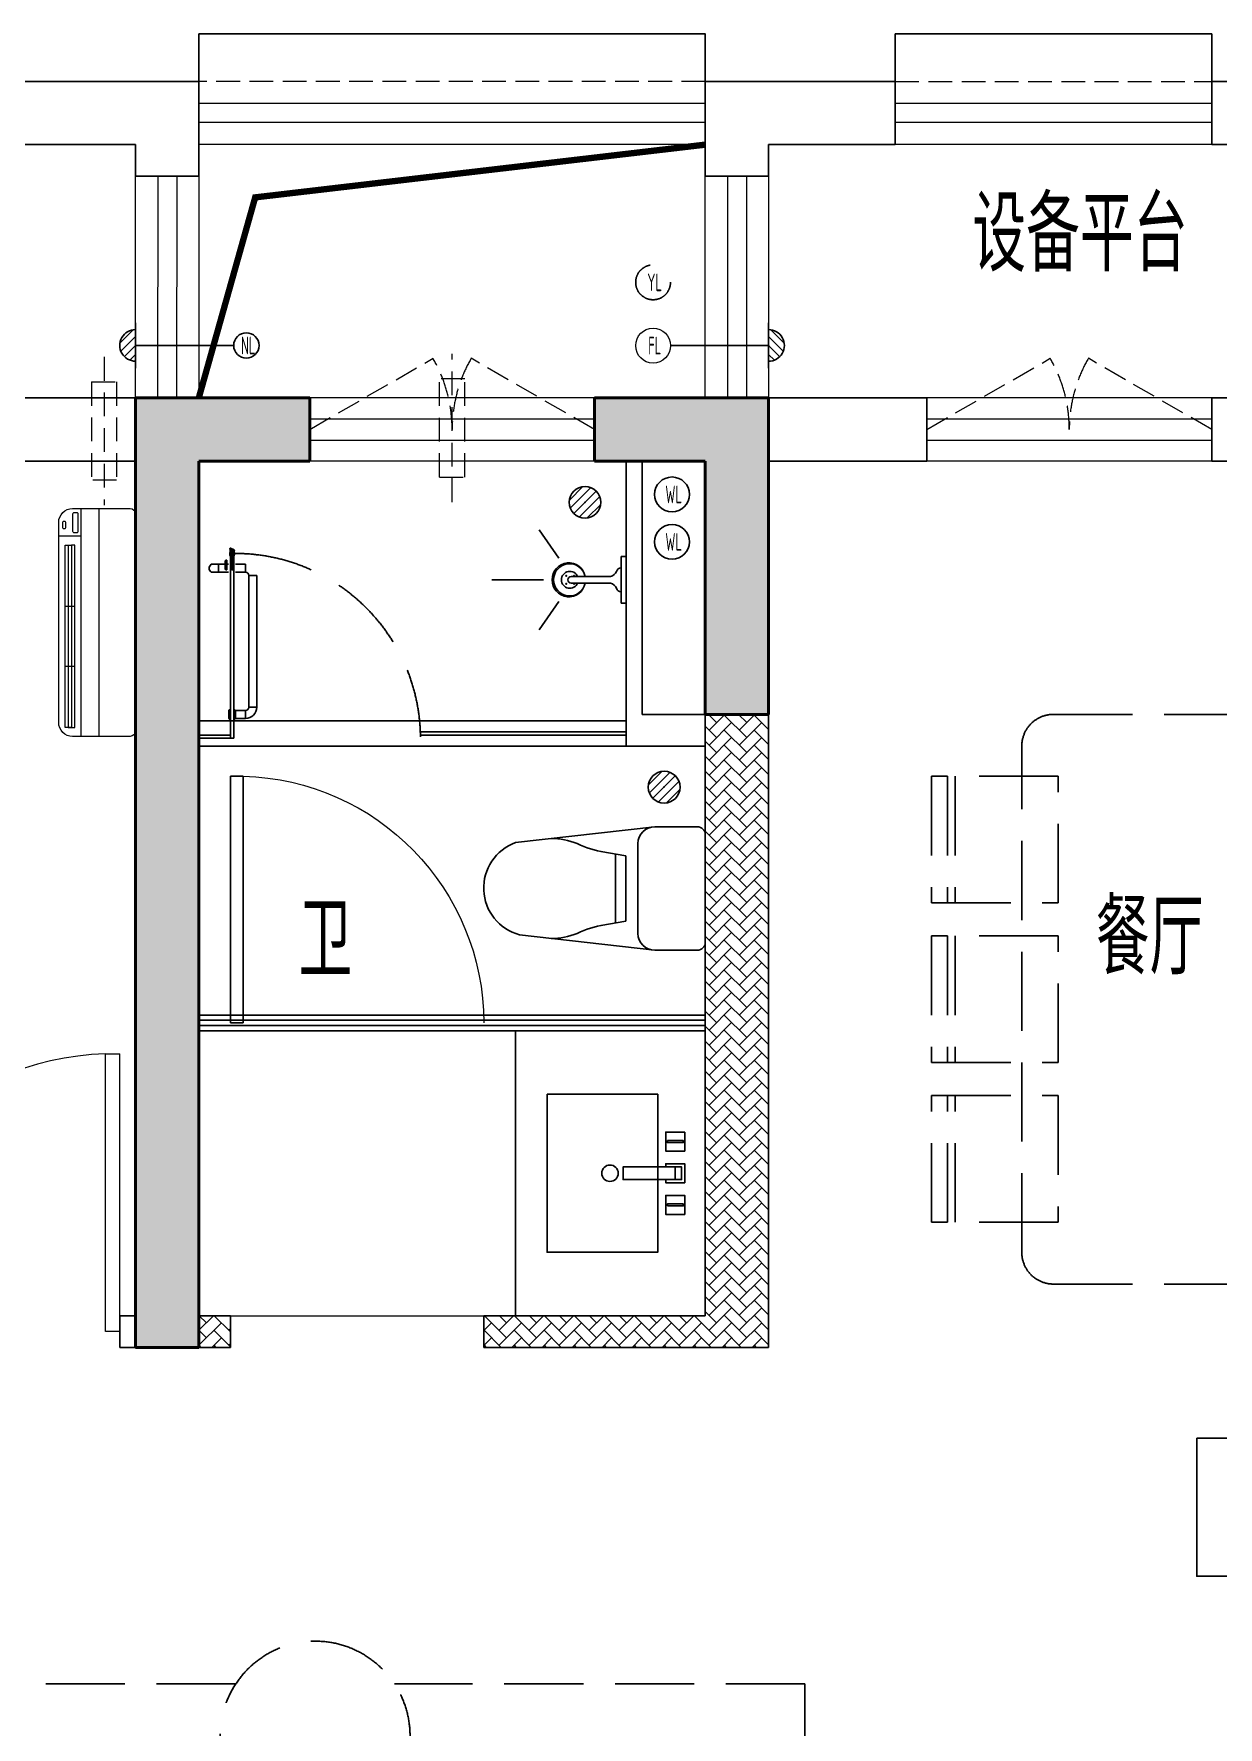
# Model space of a CAD drawing. Extents: x 3753737 to 4713801, y -857380 to 24339.
# Drawn here: x 4070192 to 4073934, y -763723 to -758373 of the extents above; entities that cross this region are included whole.
import ezdxf

# ---------------------------------------------------------------- set-up
doc = ezdxf.new("R2010")
doc.units = 0
doc.header["$LTSCALE"] = 1000
doc.header["$MEASUREMENT"] = 0
for name, pattern in [('A户型$0$DASH', [0.35, 0.25, -0.1]), ('DASH', [0.35, 0.25, -0.1]), ('HIDDEN', [0.375, 0.25, -0.125])]:
    doc.linetypes.add(name, pattern=pattern)
doc.layers.get('0').update_dxf_attribs({"linetype": 'CONTINUOUS'})
for name, color, linetype in [('!!电气', 1, 'CONTINUOUS'), ('5fur', 175, 'CONTINUOUS'), ('CURTWALL', 4, 'CONTINUOUS'), ('IP-bath&kitchen-JOHNSON', 4, 'CONTINUOUS'), ('LVTRY', 252, 'CONTINUOUS'), ('P-bath&kitchen-JOHNSON', 4, 'CONTINUOUS'), ('VPIPE-中水', 122, 'CONTINUOUS'), ('VPIPE-凝结', 150, 'CONTINUOUS'), ('VPIPE-雨水', 4, 'DASH'), ('WALL', 252, 'CONTINUOUS'), ('保温', 6, 'CONTINUOUS'), ('看线', 185, 'CONTINUOUS')]:
    doc.layers.add(name, color=color, linetype=linetype)
for name, color, linetype, lineweight in [('COLUMN', 252, 'CONTINUOUS', 40), ('PUB_HATCH', 8, 'CONTINUOUS', 9), ('PUB_TEXT', 7, 'CONTINUOUS', 20), ('VPIPE-废水', 31, 'TG_F', 18), ('WINDOW', 146, 'CONTINUOUS', 20), ('平面-栏杆', 56, 'CONTINUOUS', 15), ('平面-看线', 252, 'CONTINUOUS', 15), ('平面-空调室内机', 176, 'CONTINUOUS', 9), ('平面-空调预留孔', 252, 'CONTINUOUS', 15)]:
    doc.layers.add(name, color=color, linetype=linetype, lineweight=lineweight)
doc.styles.get("Standard").update_dxf_attribs({"font": 'gbenor.shx', "bigfont": 'gbcbig.shx'})
doc.styles.add('TG_LINETYPE', font='SIMPLEX', dxfattribs={"width": 0.8, "height": 3, "bigfont": 'HZTXT'})
doc.linetypes.add('TG_F', pattern='A,2,-0.3,["F",TG_LINETYPE,S=0.1,R=0,X=-0.23,Y=-0.15],0', length=2.3)
pattern_1 = [(45, (0, 0), (0, 47.4157523), [100.584, -33.528]), (135, (23.708, 23.708), (3e-15, 47.4157523), [100.584, -33.528])]

# ---------------------------------------------------------------- blocks, each defined once
blk = doc.blocks.new('GFDGFSDFGD')
at = {"layer": 'PUB_HATCH'}
for points in [[(450766.6, 373023.7), (450216.6, 373023.7), (450216.6, 370023.7), (450416.6, 370023.7), (450416.6, 372823.7), (450766.6, 372823.7)], [(451666.7, 373023.7), (451666.7, 372823.7), (452016.6, 372823.7), (452016.6, 372023.7), (452216.6, 372023.7), (452216.6, 373023.7)]]:
    blk.add_hatch(color=256, dxfattribs=at).paths.add_polyline_path(points)
at = {"layer": 'COLUMN', "color": 252}
for p, q in [((450766.6, 373023.7), (450216.6, 373023.7)), ((450216.6, 373023.7), (450216.6, 370023.7)), ((450766.6, 372823.7), (450766.6, 373023.7)), ((451666.7, 373023.7), (451666.7, 372823.7)), ((452216.6, 373023.7), (451666.7, 373023.7)), ((452216.6, 372023.7), (452216.6, 373023.7)), ((450416.6, 370023.7), (450416.6, 372823.7)), ((450416.6, 372823.7), (450766.6, 372823.7)), ((451666.7, 372823.7), (452016.6, 372823.7)), ((452016.6, 372823.7), (452016.6, 372023.7)), ((452016.6, 372023.7), (452216.6, 372023.7)), ((450216.6, 370023.7), (450416.6, 370023.7))]:
    blk.add_line(p, q, dxfattribs=at)
blk = doc.blocks.new('GDFGDGRD')
at = {"layer": '保温', "linetype": 'ByBlock', "ltscale": 10}
h = blk.add_hatch(dxfattribs=at)
h.set_pattern_fill('AR-HBONE', color=251, scale=55)
h.set_pattern_definition(pattern_1)
h.paths.add_polyline_path([(439016.6, 370023.7), (439016.6, 372023.7), (439216.6, 372023.7), (439216.6, 370023.7)])
h = blk.add_hatch(dxfattribs=at)
h.set_pattern_fill('AR-HBONE', color=251, scale=55)
h.set_pattern_definition(pattern_1)
h.paths.add_polyline_path([(439216.6, 370023.7), (439216.6, 370123.7), (439916.6, 370123.7), (439916.6, 370023.7)])
h = blk.add_hatch(dxfattribs=at)
h.set_pattern_fill('AR-HBONE', color=251, scale=55)
h.set_pattern_definition(pattern_1)
h.paths.add_polyline_path([(440716.6, 370023.7), (440716.6, 370123.7), (440816.6, 370123.7), (440816.6, 370023.7)])
blk = doc.blocks.new('A$C001338C2')
at = {"color": 8}
for p, q in [((845, 303.6), (55, 303.6)), ((109.1, 214.8), (109.1, 303.6)), ((0, 248.6), (0, 22)), ((900, 22), (900, 248.6)), ((22, 0), (878, 0))]:
    blk.add_line(p, q, dxfattribs=at)
at = {"color": 8, "lineweight": 5}
for p, q in [((864.6, 278.7), (144.5, 278.7)), ((144.5, 278.7), (144.5, 265.8)), ((387, 278.7), (144.5, 278.7)), ((144.5, 278.7), (144.5, 252.9)), ((387, 239.9), (387, 278.7)), ((864.6, 278.7), (622, 278.7)), ((622, 278.7), (622, 239.9)), ((864.6, 252.9), (864.6, 278.7)), ((900, 214.8), (0, 214.8)), ((144.5, 265.8), (864.6, 265.8)), ((144.5, 239.9), (144.5, 252.9)), ((144.5, 252.9), (864.6, 252.9)), ((864.6, 239.9), (144.5, 239.9)), ((622, 239.9), (387, 239.9)), ((864.6, 265.8), (864.6, 239.9)), ((900, 143.2), (0, 143.2))]:
    blk.add_line(p, q, dxfattribs=at)
at = {"color": 8}
for points in [[(73.1, 275), (56.8, 275, -0.414214), (51.3, 280.5), (51.3, 283.4, -0.414214), (56.8, 288.9), (73.1, 288.9, -0.414214), (78.6, 283.4), (78.6, 280.5, -0.414214)], [(89.2, 226.4), (22.2, 226.4, -0.414214), (16.7, 231.9), (16.7, 243.1, -0.414214), (22.2, 248.6), (89.2, 248.6, -0.414214), (94.7, 243.1), (94.7, 231.9, -0.414214)]]:
    blk.add_lwpolyline(points, format="xyb", close=True, dxfattribs=at)
for centre, radius, start, end in [((55, 248.6), 55, 90, 180), ((845, 248.6), 55, 360, 90), ((22, 22), 22, 180, 270), ((878, 22), 22, 270, 360)]:
    blk.add_arc(centre, radius, start, end, dxfattribs=at)
blk = doc.blocks.new('dongkong')
at = {"layer": '平面-空调预留孔', "color": 8, "linetype": 'HIDDEN', "ltscale": 0.3}
for p, q in [((-603796, 210899.9), (-603796, 210431.5)), ((-603836, 210821), (-603836, 210510.8)), ((-603836, 210821), (-603756, 210821)), ((-603756, 210821), (-603756, 210510.8))]:
    blk.add_line(p, q, dxfattribs=at)
blk.add_lwpolyline([(-603756, 210510.8), (-603836, 210510.8)], dxfattribs=at)
blk = doc.blocks.new('$lvtry$00000171')
for p, q in [((-74.2, 10.6), (-10.6, 74.2)), ((-69.8, -27.4), (27.4, 69.8)), ((-53, -53), (53, 53)), ((-27.4, -69.8), (69.8, 27.4)), ((10.6, -74.2), (74.2, -10.6))]:
    blk.add_line(p, q)
blk.add_circle((0, 0), 75)
blk.add_point((0, 0))
blk = doc.blocks.new('DSGDFGF')
blk.add_hatch(color=252).paths.add_polyline_path([(677792.1, 343575.9), (677790.9, 343578.7), (677782.6, 343575.2), (677783.8, 343572.5)])
at = {"color": 252}
for p, q in [((677781, 343575.1), (677792.8, 343580)), ((677781.6, 343574.8), (677782.2, 343575)), ((677782.2, 343575), (677783.5, 343571.8)), ((677783.5, 343571.8), (677792.7, 343575.6)), ((677787.3, 343577.7), (677787.3, 343538.6)), ((677791.4, 343578.9), (677793.1, 343579.6)), ((677791.4, 343578.9), (677792.7, 343575.6)), ((677781.8, 343558.8), (677784, 343558.3)), ((677784, 343558.3), (677781.8, 343558.3)), ((677792.6, 343568.1), (677782.1, 343568.1)), ((677792.6, 343566.8), (677782.1, 343566.8)), ((677782.3, 343566.8), (677782.3, 343547.2)), ((677792.9, 343558.9), (677790.7, 343558.4)), ((677790.7, 343558.4), (677792.9, 343558.4)), ((677792.3, 343566.8), (677792.3, 343545.4)), ((676471.8, 342832.4), (676429.4, 342874.8)), ((676440.6, 342778.8), (676375.8, 342843.6)), ((676457.7, 342790), (676387, 342860.7)), ((676468.9, 342807.1), (676404.1, 342871.9)), ((677752.3, 342860.3), (677792.3, 342860.3)), ((677752.3, 342080.3), (677752.3, 342860.3)), ((677792.3, 342080.3), (677792.3, 342860.3)), ((676415.3, 342775.8), (676372.8, 342818.3)), ((676292.3, 342675.2), (676292.3, 342335.2)), ((676451.7, 342700.2), (676317.3, 342700.2)), ((676451.7, 342700.2), (676891.6, 342650.1)), ((676505, 342363.4), (676505, 342646.9)), ((676543.6, 342608.4), (676622.4, 342622)), ((676543.6, 342608.4), (676543.6, 342402)), ((676575.6, 342613.9), (676575.6, 342396.5)), ((676543.6, 342402), (676622.4, 342388.4)), ((676451.7, 342310.2), (676879.4, 342358.9)), ((676317.3, 342310.2), (676451.7, 342310.2)), ((677792.3, 342080.3), (677752.3, 342080.3))]:
    blk.add_line(p, q, dxfattribs=at)
for points in [[(676792.3, 341855.3), (676442.3, 341855.3), (676442.3, 341355.6), (676792.3, 341355.6)], [(676357.2, 341735.5), (676357.2, 341675.5), (676417.2, 341675.5), (676417.2, 341735.5)], [(676412.2, 341708.5), (676412.2, 341702.5), (676362.2, 341702.5), (676362.2, 341708.5)], [(676387.2, 341585.5), (676387.2, 341625.5), (676367.2, 341625.5), (676367.2, 341585.5)], [(676387.2, 341625.5), (676387.2, 341585.5), (676552.2, 341585.5), (676552.2, 341625.5)], [(676357.2, 341475.5), (676357.2, 341535.5), (676417.2, 341535.5), (676417.2, 341475.5)], [(676412.2, 341502.5), (676412.2, 341508.5), (676362.2, 341508.5), (676362.2, 341502.5)]]:
    blk.add_lwpolyline(points, close=True, dxfattribs=at)
blk.add_lwpolyline([(676417.2, 341625.5), (676417.2, 341635.5), (676357.2, 341635.5), (676357.2, 341575.5), (676417.2, 341575.5), (676417.2, 341585.5)], dxfattribs=at)
blk.add_circle((676593.5, 341605.5), 26, dxfattribs=at)
for centre, radius, start, end in [((677800.8, 343573.5), 20.5, 177.9915, 196.9003), ((677781.4, 343574.2), 1, 111.5266, 175.7652), ((677800.9, 343573.5), 19.5, 177.4658, 196.2484), ((677781.9, 343574.4), 0.5, 112.733, 178.0542), ((677816.4, 343571), 24, 160.7609, 187.0487), ((677793.2, 343578.9), 1.17, 340.0401, 112.533), ((677793.2, 343579.1), 0.5, 340.7609, 112.533), ((677813.7, 343571.4), 20.6, 160.0401, 190.8473), ((677793.5, 343561.9), 13.5, 155.1524, 208.9779), ((677796, 343562.2), 14.6, 161.8973, 193.7147), ((677782.1, 343555.6), 0.5, 208.9779, 24.2283), ((677791.2, 343559.6), 9.42, 188.0154, 204.2283), ((677781.4, 343560.5), 11.7, 335.4186, 349.5177), ((677792.5, 343555.5), 0.5, 155.4186, 330.1502), ((677781, 343562.3), 12.4, 343.9451, 21.3478), ((677781.3, 343561.9), 13.4, 330.1502, 25.0815), ((676317.3, 342675.2), 25, 90, 180), ((676451.7, 342646.9), 53.3, 0, 90), ((676779.2, 342438.8), 224.1, 90, 111.4798), ((676566.3, 342910.4), 293.8, 278.5172, 296.4631), ((676839.7, 342506.4), 152.8, 285.0773, 70.1181), ((676451.7, 342363.4), 53.3, 270, 0), ((676566.3, 342100), 293.8, 63.5369, 81.4828), ((676779.2, 342571.5), 224.1, 248.5202, 270), ((676317.3, 342335.2), 25, 180, 270)]:
    blk.add_arc(centre, radius, start, end, dxfattribs=at)
at = {"color": 252, "lineweight": 13}
blk.add_arc((677772.3, 342080.3), 780, 91.4693, 180, dxfattribs=at)
at = {"color": 252, "extrusion": (0, 0, -1)}
blk.add_ellipse((676422.3, 342825.3), major_axis=(-35.4, 35.4), ratio=1, start_param=5.497787, end_param=11.780972, dxfattribs=at)
at = {"color": 252}
blk.add_open_spline([(677782.3, 343547.2), (677783.2, 343546.4), (677785, 343544.8), (677788.2, 343548.5), (677790.8, 343546.6), (677792.3, 343545.4)], degree=3, knots=[0, 0, 0, 0, 3.066329, 6.218313, 11.124135, 11.124135, 11.124135, 11.124135], dxfattribs=at)
blk.add_point((676422.3, 342825.3), dxfattribs=at)
at = {"layer": 'CURTWALL', "color": 252}
for p, q in [((676292.3, 342105.3), (677892.3, 342105.3)), ((676292.3, 342105.3), (676292.3, 342055.3)), ((676292.3, 342088.7), (677892.3, 342088.7)), ((676292.3, 342072), (677892.3, 342072)), ((677892.3, 342105.3), (677892.3, 342055.3)), ((676292.3, 342055.3), (677892.3, 342055.3))]:
    blk.add_line(p, q, dxfattribs=at)
at = {"layer": 'IP-bath&kitchen-JOHNSON', "color": 252}
for p, q in [((676492.3, 343855.3), (676492.3, 343055)), ((676542.3, 343855.3), (676542.3, 342955)), ((676755.5, 343548.5), (676817.3, 343638)), ((676542.3, 343553.9), (676542.4, 343406.7)), ((676715.9, 343490.9), (676591.6, 343490.9)), ((676715.9, 343469.9), (676591.6, 343469.9)), ((676803.7, 343480.3), (676967, 343480.3)), ((676755.5, 343412.1), (676817.3, 343322.7)), ((676492.3, 343055), (676292.3, 343055)), ((676542.3, 343035), (677892.3, 343035)), ((676542.3, 343000), (677192.3, 343000)), ((676542.3, 342990), (677192.3, 342990)), ((677192.3, 342990), (677192.3, 343000)), ((677892.3, 342990), (677792.3, 342990)), ((677792.3, 342980), (677792.3, 342990)), ((676542.3, 342955), (676292.3, 342955)), ((676542.3, 342955), (677892.3, 342955)), ((677892.3, 342980), (677792.3, 342980))]:
    blk.add_line(p, q, dxfattribs=at)
blk.add_lwpolyline([(676542.3, 343553.9), (676558.1, 343553.9), (676558.1, 343406.7), (676542.4, 343406.7)], dxfattribs=at)
for points in [[(676573, 343506.6, 0.364142), (676558.1, 343518.1, 0.020495)], [(676591.6, 343490.9, -0.21439), (676573, 343506.6, -7.649644)], [(676591.8, 343469.9, 0.214893), (676573, 343454, 7.649644)], [(676573, 343454, -0.364142), (676558.1, 343442.6, -0.020495)]]:
    blk.add_lwpolyline(points, format="xyb", dxfattribs=at)
blk.add_arc((676715.9, 343480.4), 10.5, 270.0085, 90.0085, dxfattribs=at)
for centre, major_axis, ratio, start_param, end_param in [((676723.6, 343480.4), (0, 53.6), 0.987577, 1.76809, 7.656688), ((676721.1, 343480.4), (0, -51), 0.990052, -1.36297, 4.504563), ((676720.1, 343480.4), (0, -26.8), 0.994812, -1.167677, 4.309269), ((676707.1, 343492.9), (-1.43, 0), 0.85, 4.712389, 10.995574), ((676707.1, 343467.9), (-1.43, 0), 0.85, -1.570796, 4.712389), ((676731.5, 343492.9), (-1.43, 0), 0.85, 4.712389, 10.995574), ((676731.5, 343467.9), (-1.43, 0), 0.85, 4.712389, 10.995574)]:
    blk.add_ellipse(centre, major_axis=major_axis, ratio=ratio, start_param=start_param, end_param=end_param, dxfattribs=at)
at = {"layer": 'LVTRY', "color": 252}
for p, q in [((676292.3, 341155.3), (676292.3, 342055.3)), ((676292.3, 342055.3), (676892.3, 342055.3)), ((676892.3, 342055.3), (676892.3, 341155.3)), ((676892.3, 341155.3), (676292.3, 341155.3))]:
    blk.add_line(p, q, dxfattribs=at)
at = {"layer": 'P-bath&kitchen-JOHNSON', "color": 252}
for p, q in [((677745, 343529.5), (677745, 343504.1)), ((677776.6, 343529.5), (677745, 343529.5)), ((677782.2, 343542.4), (677788.6, 343542.4)), ((677782.2, 343512.4), (677782.2, 343542.4)), ((677792.3, 343566.8), (677782.3, 343566.8)), ((677782.3, 343566.8), (677782.3, 342980)), ((677785.1, 343542.4), (677787.4, 343540.1)), ((677785.1, 343523.3), (677785.1, 343542.4)), ((677785.1, 343531.5), (677785.1, 343512.4)), ((677787.4, 343524.9), (677787.4, 343540.1)), ((677787.4, 343524.9), (677787.4, 343514.7)), ((677788.6, 343542.4), (677790.3, 343540.6)), ((677788.6, 343540.1), (677788.6, 343542.4)), ((677790.3, 343540.1), (677790.3, 343540.6)), ((677792.3, 342980), (677792.3, 343566.8)), ((677798.5, 343529.5), (677853.2, 343529.5)), ((677803.9, 343542.4), (677806.8, 343542.4)), ((677803.9, 343542.4), (677803.9, 343512.4)), ((677806.8, 343542.4), (677809.1, 343540.1)), ((677806.8, 343542.4), (677806.8, 343524.9)), ((677806.8, 343512.4), (677806.8, 343529.8)), ((677809.1, 343514.7), (677809.1, 343540.1)), ((677830.2, 343504.1), (677830.2, 343529.5)), ((677709.2, 343493.7), (677709.2, 343078.1)), ((677709.2, 343493.7), (677734.6, 343493.7)), ((677734.6, 343493.7), (677734.6, 343078.1)), ((677776.6, 343504.1), (677745, 343504.1)), ((677782.2, 343512.4), (677788.6, 343512.4)), ((677785.1, 343512.4), (677787.4, 343514.7)), ((677788.6, 343514.7), (677788.6, 343512.4)), ((677788.6, 343512.4), (677790.3, 343514.1)), ((677790.3, 343514.7), (677790.3, 343514.1)), ((677798.5, 343504.1), (677853.2, 343504.1)), ((677803.9, 343512.4), (677806.8, 343512.4)), ((677806.8, 343512.4), (677809.1, 343514.7)), ((677709.2, 343078.1), (677734.6, 343078.1)), ((677744.9, 343042.3), (677744.9, 343067.7)), ((677744.9, 343067.7), (677776.6, 343067.7)), ((677744.9, 343042.3), (677776.6, 343042.3)), ((677778.9, 343070), (677776.6, 343067.7)), ((677776.6, 343067.7), (677776.6, 343042.3)), ((677778.9, 343040), (677776.6, 343042.3)), ((677778.9, 343070), (677778.9, 343040)), ((677781.8, 343070), (677778.9, 343070)), ((677781.8, 343040), (677778.9, 343040)), ((677781.8, 343070), (677781.8, 343040)), ((677793.3, 343070), (677796.2, 343070)), ((677793.3, 343040), (677793.3, 343070)), ((677793.3, 343040), (677796.2, 343040)), ((677796.2, 343040), (677796.2, 343070)), ((677796.2, 343070), (677797.9, 343068.3)), ((677797.9, 343041.8), (677797.9, 343068.3)), ((677782.3, 342980), (677792.3, 342980))]:
    blk.add_line(p, q, dxfattribs=at)
at = {"layer": 'P-bath&kitchen-JOHNSON', "color": 252, "linetype": 'DASH'}
blk.add_arc((677778.5, 342977.6), 586.2, 89.7967, 179.3922, dxfattribs=at)
at = {"layer": 'P-bath&kitchen-JOHNSON', "color": 252}
blk.add_arc((677844.7, 343516.8), 15.3, 304.053, 55.9616, dxfattribs=at)
for centre, major_axis, start_param, end_param in [((677745, 343493.7), (0, 10.4), 0, 1.570796), ((677744.9, 343078.1), (0, 35.7), 1.570796, 3.141593), ((677744.9, 343078.1), (0, 10.4), 1.570796, 3.141593)]:
    blk.add_ellipse(centre, major_axis=major_axis, ratio=1, start_param=start_param, end_param=end_param, dxfattribs=at)
at = {"layer": 'LVTRY', "color": 252, "xscale": -0.6666666667107826, "yscale": 0.6666666667107826}
blk.add_blockref('$lvtry$00000171', (676672.3, 343725.3), dxfattribs=at)
blk = doc.blocks.new('A$C7A951E79')
at = {"layer": 'LVTRY'}
for p, q in [((0, -71.2), (0, 71.5)), ((-7.1, 49.5), (-49.5, 7.1)), ((0, 28.3), (-46.5, -18.3)), ((0, 0), (-35.4, -35.4)), ((0, -28.3), (-18.3, -46.5))]:
    blk.add_line(p, q, dxfattribs=at)
blk.add_arc((0, 0.2), 49.9, 89.9757, 269.9757, dxfattribs=at)
blk.add_point((0, 0), dxfattribs=at)
blk = doc.blocks.new('A$C42425DA4')
blk.add_blockref('A$C7A951E79', (25000, 0))
at = {"xscale": -1}
blk.add_blockref('A$C7A951E79', (27000, -0.1), dxfattribs=at)
blk = doc.blocks.new('FGDGDGRDGRRD')
at = {"layer": '5fur', "color": 252, "linetype": 'A户型$0$DASH'}
for p, q in [((426834.8, 369758.3), (427434.8, 369758.3)), ((426834.8, 369758.3), (427434.8, 369758.3)), ((426734.8, 368058.3), (426734.8, 369658.3)), ((426734.8, 368058.3), (426734.8, 369658.3)), ((426849.6, 369562.7), (426449.6, 369562.7)), ((426449.6, 369562.7), (426449.6, 369162.7)), ((426849.6, 369562.7), (426449.6, 369562.7)), ((426449.6, 369562.7), (426449.6, 369162.7)), ((426499.6, 369562.7), (426499.6, 369162.7)), ((426499.6, 369562.7), (426499.6, 369162.7)), ((426524.6, 369562.7), (426524.6, 369162.7)), ((426524.6, 369562.7), (426524.6, 369162.7)), ((426849.6, 369162.7), (426849.6, 369562.7)), ((426849.6, 369162.7), (426849.6, 369562.7)), ((426449.6, 369162.7), (426849.6, 369162.7)), ((426449.6, 369162.7), (426849.6, 369162.7)), ((426849.6, 369058.3), (426449.6, 369058.3)), ((426449.6, 369058.3), (426449.6, 368658.3)), ((426849.6, 369058.3), (426449.6, 369058.3)), ((426449.6, 369058.3), (426449.6, 368658.3)), ((426499.6, 369058.3), (426499.6, 368658.3)), ((426499.6, 369058.3), (426499.6, 368658.3)), ((426524.6, 369058.3), (426524.6, 368658.3)), ((426524.6, 369058.3), (426524.6, 368658.3)), ((426849.6, 368658.3), (426849.6, 369058.3)), ((426849.6, 368658.3), (426849.6, 369058.3)), ((426449.6, 368658.3), (426849.6, 368658.3)), ((426449.6, 368658.3), (426849.6, 368658.3)), ((426449.6, 368153.8), (426449.6, 368553.8)), ((426449.6, 368553.8), (426849.6, 368553.8)), ((426449.6, 368153.8), (426449.6, 368553.8)), ((426449.6, 368553.8), (426849.6, 368553.8)), ((426499.6, 368153.8), (426499.6, 368553.8)), ((426499.6, 368153.8), (426499.6, 368553.8)), ((426524.6, 368153.8), (426524.6, 368553.8)), ((426524.6, 368153.8), (426524.6, 368553.8)), ((426849.6, 368553.8), (426849.6, 368153.8)), ((426849.6, 368553.8), (426849.6, 368153.8)), ((426849.6, 368153.8), (426449.6, 368153.8)), ((426849.6, 368153.8), (426449.6, 368153.8)), ((427434.8, 367958.3), (426834.8, 367958.3)), ((427434.8, 367958.3), (426834.8, 367958.3)), ((424251.3, 366694.8), (423434.8, 366694.8)), ((426049.7, 366694.8), (424752.7, 366694.8)), ((426049.7, 366458.3), (426049.7, 366694.8))]:
    blk.add_line(p, q, dxfattribs=at)
blk.add_circle((424502, 366530.1), 300, dxfattribs=at)
for centre, start, end in [((426834.8, 369658.3), 90, 180), ((426834.8, 369658.3), 90, 180), ((426834.8, 368058.3), 180, 270), ((426834.8, 368058.3), 180, 270)]:
    blk.add_arc(centre, 100, start, end, dxfattribs=at)
blk = doc.blocks.new('$WINLIB2D$00000001')
at = {"color": 0}
for points in [[(-0.5, 0.5), (-0.5, -0.5)], [(-0.5, 0.5), (0.5, 0.5)], [(0.5, -0.5), (0.5, 0.5)], [(0.5, 0.1667), (-0.5, 0.1667)], [(0.5, -0.1667), (-0.5, -0.1667)], [(-0.5, -0.5), (0.5, -0.5)]]:
    blk.add_lwpolyline(points, dxfattribs=at)
blk = doc.blocks.new('$DorLib2D$00000001')
for p, q in [((0.45, 0.975), (0.5, 0.975)), ((0.45, 0), (0.45, 0.975)), ((0.5, 0), (0.5, 0.975)), ((0.5, 0), (0.45, 0))]:
    blk.add_line(p, q)
at = {"lineweight": 13}
blk.add_arc((0.475, 0), 0.975, 91.46928, 180, dxfattribs=at)
blk = doc.blocks.new('A$C1C403CBE')
at = {"color": 252, "const_width": 20}
blk.add_lwpolyline([(29799.7, 9200), (29977.9, 9833.4), (31400, 10000)], dxfattribs=at)
at = {"color": 252}
blk.add_lwpolyline([(32952.9, 5913.1), (33958.9, 5913.1), (33958.9, 5477.1), (32952.9, 5477.1)], close=True, dxfattribs=at)
at = {"layer": 'VPIPE-中水', "color": 252, "linetype": 'Continuous'}
for centre in [(31294.8, 8895), (31294.8, 8745)]:
    blk.add_circle(centre, 55, dxfattribs=at)
at = {"layer": 'VPIPE-凝结', "color": 252, "ltscale": 0.1}
for p, q in [((29910, 9365.5), (29599.8, 9365.5)), ((31290, 9365.5), (31599.8, 9365.5))]:
    blk.add_line(p, q, dxfattribs=at)
at = {"layer": 'VPIPE-凝结', "color": 252}
blk.add_circle((29950, 9365.5), 40, dxfattribs=at)
at = {"layer": 'VPIPE-废水', "color": 252}
blk.add_circle((31235, 9365), 55, dxfattribs=at)
at = {"layer": 'VPIPE-雨水', "color": 252}
blk.add_circle((31235, 9565), 55, dxfattribs=at)
at = {"layer": 'WALL', "color": 252}
for p, q in [((29200, 10200), (29800, 10200)), ((29800, 9900), (29800, 10200)), ((31400, 10200), (32000, 10200)), ((31400, 9900), (31400, 10200)), ((32000, 10200), (32000, 10000)), ((33000, 10200), (33100, 10200)), ((33000, 10200), (33000, 10000)), ((29200, 10000), (29600, 10000)), ((29600, 9900), (29600, 10000)), ((31600, 10000), (32000, 10000)), ((31600, 9900), (31600, 10000)), ((33000, 10000), (33100, 10000)), ((29600, 9900), (29800, 9900)), ((31400, 9900), (31600, 9900)), ((29700, 9200), (29000, 9200)), ((30150, 9200), (29700, 9200)), ((30150, 9000), (30150, 9200)), ((31500, 9200), (31050, 9200)), ((31050, 9200), (31050, 9000)), ((32100, 9200), (31500, 9200)), ((32100, 9000), (32100, 9200)), ((33100, 9200), (33000, 9200)), ((33000, 9200), (33000, 9000)), ((29000, 9000), (29600, 9000)), ((29600, 6300), (29600, 9000)), ((29800, 9000), (30150, 9000)), ((29800, 6300), (29800, 9000)), ((31050, 9000), (31400, 9000)), ((31400, 6300), (31400, 9000)), ((31600, 6200), (31600, 9000)), ((31600, 9000), (32100, 9000)), ((33000, 9000), (33200, 9000)), ((29600, 6300), (29550, 6300)), ((29550, 6300), (29550, 6200)), ((29900, 6300), (29800, 6300)), ((29900, 6200), (29900, 6300)), ((31400, 6300), (30700, 6300)), ((30700, 6300), (30700, 6200)), ((29550, 6200), (29700, 6200)), ((29700, 6200), (29900, 6200)), ((30700, 6200), (31600, 6200))]:
    blk.add_line(p, q, dxfattribs=at)
at = {"layer": 'WINDOW', "color": 252, "linetype": 'DASH'}
for p, q in [((29900, 6300), (29900, 6200)), ((30700, 6200), (30700, 6300))]:
    blk.add_line(p, q, dxfattribs=at)
at = {"layer": 'WINDOW', "color": 252}
blk.add_line((29900, 6300, 800), (30700, 6300, 800), dxfattribs=at)
at = {"layer": 'WINDOW', "color": 252, "linetype": 'DASH', "ltscale": 0.3}
for points in [[(30150.1, 9100), (30539.8, 9324.9, -0.131605), (30600.1, 9100)], [(31050.1, 9100), (30660.3, 9324.9, 0.131605), (30600.1, 9100)], [(32100, 9100), (32489.8, 9324.9, -0.131605), (32550, 9100)], [(33000, 9100), (32610.2, 9324.9, 0.131605), (32550, 9100)]]:
    blk.add_lwpolyline(points, format="xyb", dxfattribs=at)
at = {"layer": '平面-栏杆', "color": 252}
for points in [[(31400, 10130), (29800, 10130.3)], [(33000, 10130.1), (32000, 10130.3)], [(31400, 10070), (29800, 10070.3)], [(33000, 10070.1), (32000, 10070.3)], [(29670, 9900), (29669.7, 9200)], [(29730, 9900), (29729.7, 9200)], [(31470, 9900), (31469.7, 9200)], [(31530, 9900), (31529.7, 9200)]]:
    blk.add_lwpolyline(points, dxfattribs=at)
at = {"layer": '平面-看线', "color": 252}
for p, q in [((29599.7, 9200), (29600, 9900)), ((31399.7, 9200), (31400, 9900))]:
    blk.add_line(p, q, dxfattribs=at)
at = {"layer": '平面-看线', "color": 252, "linetype": 'DASH', "ltscale": 0.3}
for points in [[(31400, 10200), (29800, 10200)], [(32000, 10200), (33000, 10200)]]:
    blk.add_lwpolyline(points, dxfattribs=at)
at = {"layer": '平面-看线', "color": 252}
for points in [[(31400, 10000), (29800, 10000)], [(33000, 10000), (32000, 10000)], [(29800, 9900), (29799.7, 9200)], [(31600, 9900), (31599.7, 9200)]]:
    blk.add_lwpolyline(points, dxfattribs=at)
at = {"layer": '看线', "color": 252, "ltscale": 0.5}
for points in [[(29800, 10200), (29800, 10350), (31400, 10350), (31400, 10200)], [(32000, 10200), (32000, 10350), (33000, 10350), (33000, 10200)]]:
    blk.add_lwpolyline(points, dxfattribs=at)
at = {"color": 252}
for name, p in [('GFDGFSDFGD', (-420616.6, -363823.7)), ('A$C42425DA4', (4599.8, 9365.5))]:
    blk.add_blockref(name, p, dxfattribs=at)
at = {"color": 252, "xscale": -1}
for name, p in [('GDFGDGRD', (470616.6, -363823.7)), ('DSGDFGF', (707692.3, -334855.3))]:
    blk.add_blockref(name, p, dxfattribs=at)
blk.add_blockref('FGDGDGRDGRRD', (-394334.8, -361558.3))
at = {"layer": 'WINDOW', "color": 252}
for name, p, xscale, yscale, zscale, rotation in [('$WINLIB2D$00000001', (30600, 9100), -900, -200, -900, 1.823162473766424e-09), ('$WINLIB2D$00000001', (32550, 9100), -900, -200, -900, 2.464015854641344e-09), ('$DorLib2D$00000001', (29100, 6250), 900, 900, 900, 3.223884863770534e-09)]:
    blk.add_blockref(name, p, dxfattribs=dict(at, xscale=xscale, yscale=yscale, zscale=zscale, rotation=rotation))
at = {"layer": '平面-空调室内机', "color": 252, "ltscale": 0.3}
blk.add_blockref('dongkong', (633296.2, -201570.7), dxfattribs=at)
at = {"layer": '平面-空调室内机', "color": 252, "ltscale": 0.3, "xscale": -1, "rotation": 180}
blk.add_blockref('dongkong', (634396, 219770.8), dxfattribs=at)
at = {"layer": '平面-空调预留孔', "color": 252, "xscale": -0.8000000000465648, "yscale": 0.8000000000465648, "zscale": 0.8000000000465646, "rotation": 89.99999976656984}
blk.add_blockref('A$C001338C2', (29600, 8850.3), dxfattribs=at)
at = {"layer": 'PUB_TEXT', "color": 252}
for s, height, p in [('设备平台', 236.31, (32243.4, 9599)), ('卫', 236.3, (30114.9, 7368.8)), ('餐厅', 236.31, (32633.5, 7377.8))]:
    blk.add_text(s, height=height, dxfattribs=at).set_placement(p)
at = {"layer": 'PUB_TEXT', "color": 252, "width": 0.6}
for s, p in [('YL', (31216.8, 9537)), ('NL', (29933.2, 9337.5)), ('FL', (31219.6, 9337)), ('WL', (31273.8, 8867)), ('WL', (31273.8, 8717))]:
    blk.add_text(s, height=56, dxfattribs=at).set_placement(p)

msp = doc.modelspace()

# ---------------------------------------------------------------- block references
at = {"layer": '!!电气'}
msp.add_blockref('A$C1C403CBE', (4040913.4, -768722.9), dxfattribs=at)

doc.saveas('drawing.dxf')
